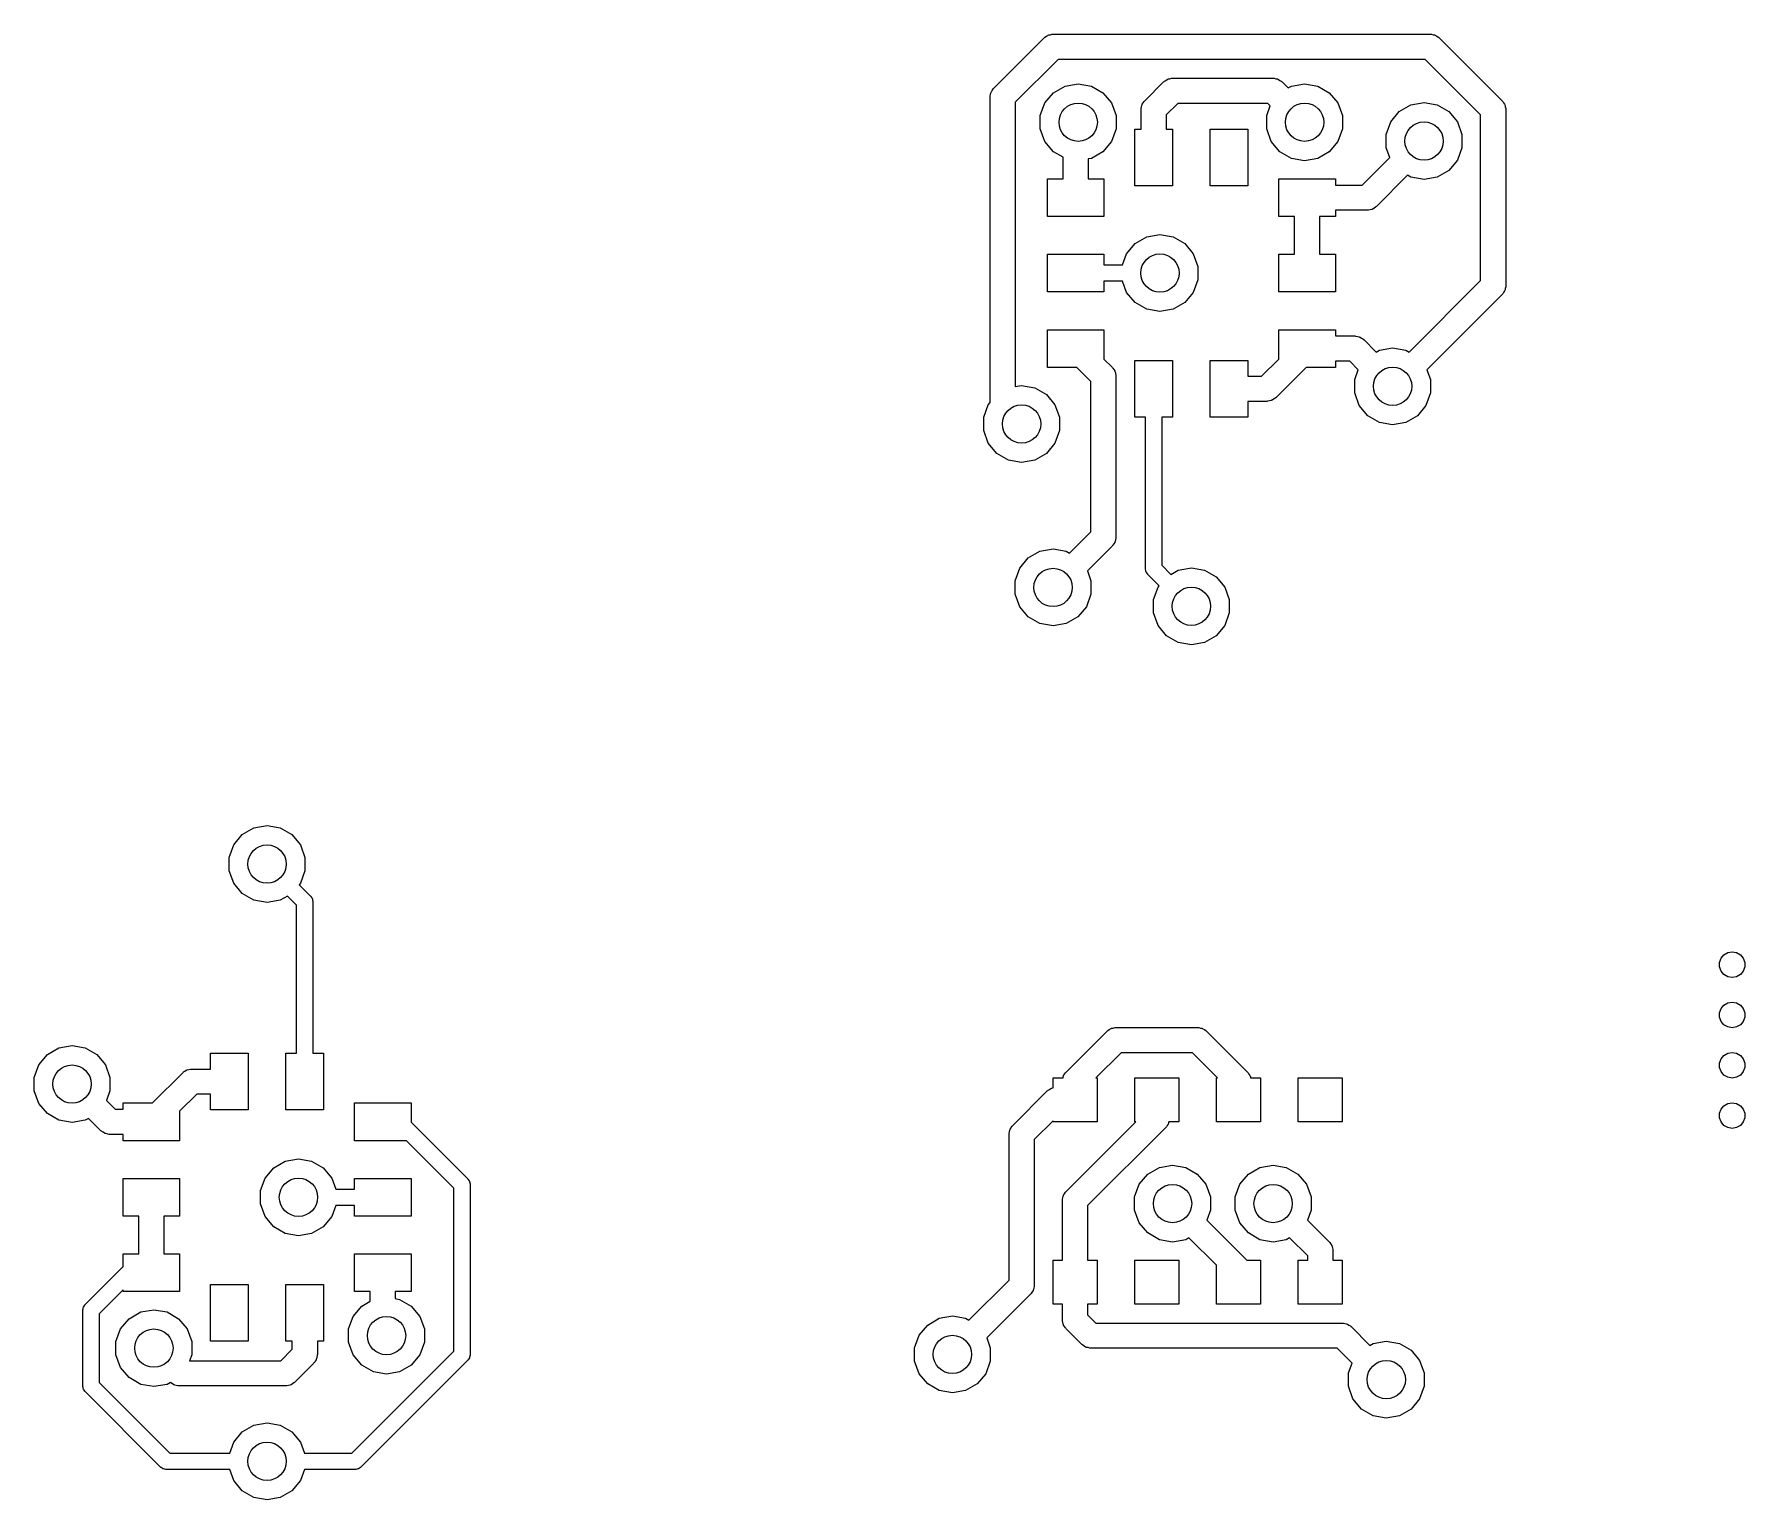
# Model space of a CAD drawing. Extents: x 75.4 to 130.9, y -109.9 to -90.
# Drawn here: x 75.4 to 89, y -102.31 to -90.65 of the extents above; entities that cross this region are included whole.
import ezdxf

# ---------------------------------------------------------------- set-up
doc = ezdxf.new("R2010")
doc.units = 0
doc.header["$MEASUREMENT"] = 0
doc.layers.add('BLACK', color=7, linetype='CONTINUOUS')

msp = doc.modelspace()

# ---------------------------------------------------------------- linework, layer by layer
at = {"layer": 'Black'}
for p, q in [((83.0293, -91.0793), (83.4293, -90.6793)), ((83.4293, -90.6793), (83.4329, -90.6768)), ((83.4329, -90.6768), (83.4357, -90.6734)), ((83.4357, -90.6734), (83.447, -90.6669)), ((83.447, -90.6669), (83.4577, -90.6594)), ((83.4577, -90.6594), (83.462, -90.6582)), ((83.462, -90.6582), (83.4658, -90.656)), ((83.4658, -90.656), (83.4787, -90.6538)), ((83.4787, -90.6538), (83.4913, -90.6504)), ((83.4913, -90.6504), (83.4957, -90.6508)), ((83.4957, -90.6508), (83.5, -90.65)), ((83.5, -90.65), (86.5, -90.65)), ((86.5, -90.65), (86.5043, -90.6508)), ((86.5043, -90.6508), (86.5087, -90.6504)), ((86.5087, -90.6504), (86.5213, -90.6538)), ((86.5213, -90.6538), (86.5342, -90.656)), ((86.5342, -90.656), (86.538, -90.6582)), ((86.538, -90.6582), (86.5423, -90.6594)), ((86.5423, -90.6594), (86.553, -90.6669)), ((86.553, -90.6669), (86.5643, -90.6734)), ((86.5643, -90.6734), (86.5671, -90.6768)), ((86.5671, -90.6768), (86.5707, -90.6793)), ((86.5707, -90.6793), (87.0707, -91.1793)), ((83.5414, -90.85), (83.2, -91.1914)), ((86.4586, -90.85), (83.5414, -90.85)), ((86.9, -91.2914), (86.4586, -90.85)), ((83.0004, -91.1413), (83.0038, -91.1287)), ((83.0038, -91.1287), (83.006, -91.1158)), ((83.006, -91.1158), (83.0082, -91.112)), ((83.0082, -91.112), (83.0094, -91.1077)), ((83.0094, -91.1077), (83.0169, -91.097)), ((83.0169, -91.097), (83.0234, -91.0857)), ((83.0234, -91.0857), (83.0268, -91.0829)), ((83.0268, -91.0829), (83.0293, -91.0793)), ((83.435, -91.197), (83.5033, -91.1156)), ((83.5033, -91.1156), (83.5954, -91.0625)), ((83.5954, -91.0625), (83.7, -91.044)), ((83.7, -91.044), (83.8046, -91.0625)), ((83.8046, -91.0625), (83.8967, -91.1156)), ((83.8967, -91.1156), (83.965, -91.197)), ((84.2293, -91.1793), (84.3793, -91.0293)), ((84.3793, -91.0293), (84.3829, -91.0268)), ((84.3829, -91.0268), (84.3857, -91.0234)), ((84.3857, -91.0234), (84.397, -91.0169)), ((84.397, -91.0169), (84.4077, -91.0094)), ((84.4077, -91.0094), (84.412, -91.0082)), ((84.412, -91.0082), (84.4158, -91.006)), ((84.4158, -91.006), (84.4287, -91.0038)), ((84.4287, -91.0038), (84.4413, -91.0004)), ((84.4413, -91.0004), (84.4457, -91.0008)), ((84.4457, -91.0008), (84.45, -91)), ((84.45, -91), (85.25, -91)), ((85.25, -91), (85.2543, -91.0008)), ((85.2543, -91.0008), (85.2587, -91.0004)), ((85.2587, -91.0004), (85.2713, -91.0038)), ((85.2713, -91.0038), (85.2842, -91.006)), ((85.2842, -91.006), (85.288, -91.0082)), ((85.288, -91.0082), (85.2923, -91.0094)), ((85.2923, -91.0094), (85.303, -91.0169)), ((85.303, -91.0169), (85.3143, -91.0234)), ((85.3143, -91.0234), (85.3171, -91.0268)), ((85.3171, -91.0268), (85.3207, -91.0293)), ((85.3207, -91.0293), (85.3691, -91.0777)), ((85.3691, -91.0777), (85.3954, -91.0625)), ((85.3954, -91.0625), (85.5, -91.044)), ((85.5, -91.044), (85.6046, -91.0625)), ((85.6046, -91.0625), (85.6967, -91.1156)), ((85.6967, -91.1156), (85.765, -91.197)), ((83, -91.15), (83.0008, -91.1457)), ((83, -93.5792), (83, -91.15)), ((83.0008, -91.1457), (83.0004, -91.1413)), ((83.2, -91.1914), (83.2, -93.4529)), ((83.3987, -91.2969), (83.435, -91.197)), ((83.965, -91.197), (84.0013, -91.2969)), ((84.2, -91.25), (84.2008, -91.2457)), ((84.2, -91.405), (84.2, -91.25)), ((84.2004, -91.2413), (84.2038, -91.2287)), ((84.2008, -91.2457), (84.2004, -91.2413)), ((84.2038, -91.2287), (84.206, -91.2158)), ((84.206, -91.2158), (84.2082, -91.212)), ((84.2082, -91.212), (84.2094, -91.2077)), ((84.2094, -91.2077), (84.2169, -91.197)), ((84.2169, -91.197), (84.2234, -91.1857)), ((84.2234, -91.1857), (84.2268, -91.1829)), ((84.2268, -91.1829), (84.2293, -91.1793)), ((84.4914, -91.2), (84.4, -91.2914)), ((85.2086, -91.2), (84.4914, -91.2)), ((85.1987, -91.2969), (85.2272, -91.2186)), ((85.2272, -91.2186), (85.2086, -91.2)), ((85.765, -91.197), (85.8013, -91.2969)), ((86.185, -91.347), (86.2533, -91.2656)), ((86.2533, -91.2656), (86.3454, -91.2125)), ((86.3454, -91.2125), (86.45, -91.194)), ((86.45, -91.194), (86.5546, -91.2125)), ((86.5546, -91.2125), (86.6467, -91.2656)), ((86.6467, -91.2656), (86.715, -91.347)), ((87.0707, -91.1793), (87.0732, -91.1829)), ((87.0732, -91.1829), (87.0766, -91.1857)), ((87.0766, -91.1857), (87.0831, -91.197)), ((87.0831, -91.197), (87.0906, -91.2077)), ((87.0906, -91.2077), (87.0918, -91.212)), ((87.0918, -91.212), (87.094, -91.2158)), ((87.094, -91.2158), (87.0962, -91.2287)), ((87.0962, -91.2287), (87.0996, -91.2413)), ((87.0996, -91.2413), (87.0992, -91.2457)), ((87.0992, -91.2457), (87.1, -91.25)), ((87.1, -91.25), (87.1, -92.65)), ((83.3987, -91.4031), (83.3987, -91.2969)), ((83.435, -91.503), (83.3987, -91.4031)), ((84.0013, -91.4031), (83.965, -91.503)), ((84.0013, -91.2969), (84.0013, -91.4031)), ((84.4, -91.2914), (84.4, -91.405)), ((85.1987, -91.4031), (85.1987, -91.2969)), ((85.235, -91.503), (85.1987, -91.4031)), ((85.8013, -91.4031), (85.765, -91.503)), ((85.8013, -91.2969), (85.8013, -91.4031)), ((86.1487, -91.4469), (86.185, -91.347)), ((86.715, -91.347), (86.7513, -91.4469)), ((86.9, -92.6086), (86.9, -91.2914)), ((83.5033, -91.5844), (83.435, -91.503)), ((83.965, -91.503), (83.8967, -91.5844)), ((84.15, -91.855), (84.15, -91.405)), ((84.15, -91.405), (84.2, -91.405)), ((84.4, -91.405), (84.45, -91.405)), ((84.45, -91.405), (84.45, -91.855)), ((84.75, -91.855), (84.75, -91.405)), ((84.75, -91.405), (85.05, -91.405)), ((85.05, -91.405), (85.05, -91.855)), ((85.3033, -91.5844), (85.235, -91.503)), ((85.765, -91.503), (85.6967, -91.5844)), ((86.1487, -91.5531), (86.1487, -91.4469)), ((86.7513, -91.4469), (86.7513, -91.5531)), ((83.58, -91.6286), (83.5033, -91.5844)), ((83.58, -91.8), (83.58, -91.6286)), ((83.8046, -91.6375), (83.78, -91.6419)), ((83.78, -91.6419), (83.78, -91.8)), ((83.8967, -91.5844), (83.8046, -91.6375)), ((85.3954, -91.6375), (85.3033, -91.5844)), ((85.5, -91.656), (85.3954, -91.6375)), ((85.6046, -91.6375), (85.5, -91.656)), ((85.6967, -91.5844), (85.6046, -91.6375)), ((85.9586, -91.85), (86.1772, -91.6314)), ((86.1772, -91.6314), (86.1487, -91.5531)), ((86.715, -91.653), (86.6467, -91.7344)), ((86.7513, -91.5531), (86.715, -91.653)), ((83.455, -92.1), (83.455, -91.8)), ((83.455, -91.8), (83.58, -91.8)), ((83.78, -91.8), (83.905, -91.8)), ((83.905, -91.8), (83.905, -92.1)), ((85.295, -92.1), (85.295, -91.8)), ((85.295, -91.8), (85.745, -91.8)), ((85.745, -91.8), (85.745, -91.85)), ((86.3191, -91.7723), (86.0707, -92.0207)), ((86.3454, -91.7875), (86.3191, -91.7723)), ((86.45, -91.806), (86.3454, -91.7875)), ((86.5546, -91.7875), (86.45, -91.806)), ((86.6467, -91.7344), (86.5546, -91.7875)), ((84.45, -91.855), (84.15, -91.855)), ((85.05, -91.855), (84.75, -91.855)), ((85.745, -91.85), (85.9586, -91.85)), ((86, -92.05), (85.745, -92.05)), ((85.745, -92.05), (85.745, -92.1)), ((86.0043, -92.0492), (86, -92.05)), ((86.0087, -92.0496), (86.0043, -92.0492)), ((86.0213, -92.0462), (86.0087, -92.0496)), ((86.0342, -92.044), (86.0213, -92.0462)), ((86.038, -92.0418), (86.0342, -92.044)), ((86.0423, -92.0406), (86.038, -92.0418)), ((86.053, -92.0331), (86.0423, -92.0406)), ((86.0643, -92.0266), (86.053, -92.0331)), ((86.0671, -92.0232), (86.0643, -92.0266)), ((86.0707, -92.0207), (86.0671, -92.0232)), ((83.905, -92.1), (83.455, -92.1)), ((85.42, -92.1), (85.295, -92.1)), ((85.42, -92.4), (85.42, -92.1)), ((85.745, -92.1), (85.62, -92.1)), ((85.62, -92.1), (85.62, -92.4)), ((84.085, -92.397), (84.1533, -92.3156)), ((84.1533, -92.3156), (84.2454, -92.2625)), ((84.2454, -92.2625), (84.35, -92.244)), ((84.35, -92.244), (84.4546, -92.2625)), ((84.4546, -92.2625), (84.5467, -92.3156)), ((84.5467, -92.3156), (84.615, -92.397)), ((83.455, -92.7), (83.455, -92.4)), ((83.455, -92.4), (83.905, -92.4)), ((83.905, -92.4), (83.905, -92.485)), ((83.905, -92.485), (84.053, -92.485)), ((84.053, -92.485), (84.085, -92.397)), ((84.615, -92.397), (84.6513, -92.4969)), ((85.295, -92.7), (85.295, -92.4)), ((85.295, -92.4), (85.42, -92.4)), ((85.62, -92.4), (85.745, -92.4)), ((85.745, -92.4), (85.745, -92.7)), ((84.053, -92.615), (83.905, -92.615)), ((83.905, -92.615), (83.905, -92.7)), ((84.085, -92.703), (84.053, -92.615)), ((84.6513, -92.6031), (84.615, -92.703)), ((84.6513, -92.4969), (84.6513, -92.6031)), ((86.3309, -93.1777), (86.9, -92.6086)), ((83.905, -92.7), (83.455, -92.7)), ((84.1533, -92.7844), (84.085, -92.703)), ((84.615, -92.703), (84.5467, -92.7844)), ((85.745, -92.7), (85.295, -92.7)), ((87.0707, -92.7207), (86.4728, -93.3186)), ((87.0732, -92.7171), (87.0707, -92.7207)), ((87.0766, -92.7143), (87.0732, -92.7171)), ((87.0831, -92.703), (87.0766, -92.7143)), ((87.0906, -92.6923), (87.0831, -92.703)), ((87.0918, -92.688), (87.0906, -92.6923)), ((87.094, -92.6842), (87.0918, -92.688)), ((87.0962, -92.6713), (87.094, -92.6842)), ((87.0996, -92.6587), (87.0962, -92.6713)), ((87.1, -92.65), (87.0992, -92.6543)), ((87.0992, -92.6543), (87.0996, -92.6587)), ((84.2454, -92.8375), (84.1533, -92.7844)), ((84.35, -92.856), (84.2454, -92.8375)), ((84.4546, -92.8375), (84.35, -92.856)), ((84.5467, -92.7844), (84.4546, -92.8375)), ((83.455, -93.3), (83.455, -93)), ((83.455, -93), (83.905, -93)), ((83.905, -93), (83.905, -93.2336)), ((85.295, -93.2336), (85.295, -93)), ((85.295, -93), (85.745, -93)), ((85.745, -93), (85.745, -93.05)), ((85.745, -93.05), (85.9, -93.05)), ((85.9, -93.05), (85.9043, -93.0508)), ((85.9043, -93.0508), (85.9087, -93.0504)), ((85.9087, -93.0504), (85.9213, -93.0538)), ((85.9213, -93.0538), (85.9342, -93.056)), ((85.9342, -93.056), (85.938, -93.0582)), ((85.938, -93.0582), (85.9423, -93.0594)), ((85.9423, -93.0594), (85.953, -93.0669)), ((85.953, -93.0669), (85.9643, -93.0734)), ((85.9643, -93.0734), (85.9671, -93.0768)), ((85.9671, -93.0768), (85.9707, -93.0793)), ((85.9707, -93.0793), (86.0691, -93.1777)), ((86.0691, -93.1777), (86.0954, -93.1625)), ((86.0954, -93.1625), (86.2, -93.144)), ((86.2, -93.144), (86.3046, -93.1625)), ((86.3046, -93.1625), (86.3309, -93.1777)), ((83.6886, -93.3), (83.455, -93.3)), ((83.8, -93.4114), (83.6886, -93.3)), ((83.905, -93.2336), (83.9707, -93.2993)), ((83.9707, -93.2993), (83.9732, -93.3029)), ((83.9732, -93.3029), (83.9766, -93.3057)), ((83.9766, -93.3057), (83.9831, -93.317)), ((84.15, -93.695), (84.15, -93.245)), ((84.15, -93.245), (84.45, -93.245)), ((84.45, -93.245), (84.45, -93.695)), ((84.75, -93.695), (84.75, -93.245)), ((84.75, -93.245), (85.05, -93.245)), ((85.05, -93.245), (85.05, -93.37)), ((85.1586, -93.37), (85.295, -93.2336)), ((85.5114, -93.3), (85.2707, -93.5407)), ((85.745, -93.3), (85.5114, -93.3)), ((85.8586, -93.25), (85.745, -93.25)), ((85.745, -93.25), (85.745, -93.3)), ((85.9272, -93.3186), (85.8586, -93.25)), ((83.8, -94.6086), (83.8, -93.4114)), ((83.9831, -93.317), (83.9906, -93.3277)), ((83.9906, -93.3277), (83.9918, -93.332)), ((83.9918, -93.332), (83.994, -93.3358)), ((83.994, -93.3358), (83.9962, -93.3487)), ((83.9962, -93.3487), (83.9996, -93.3613)), ((83.9996, -93.3613), (83.9992, -93.3657)), ((83.9992, -93.3657), (84, -93.37)), ((84, -93.37), (84, -94.65)), ((85.05, -93.37), (85.1586, -93.37)), ((85.8987, -93.3969), (85.9272, -93.3186)), ((85.8987, -93.5031), (85.8987, -93.3969)), ((86.4728, -93.3186), (86.5013, -93.3969)), ((86.5013, -93.3969), (86.5013, -93.5031)), ((82.985, -93.597), (83, -93.5792)), ((83.2, -93.4529), (83.25, -93.444)), ((83.25, -93.444), (83.3546, -93.4625)), ((83.3546, -93.4625), (83.4467, -93.5156)), ((83.4467, -93.5156), (83.515, -93.597)), ((85.2, -93.57), (85.05, -93.57)), ((85.05, -93.57), (85.05, -93.695)), ((85.2043, -93.5692), (85.2, -93.57)), ((85.2087, -93.5696), (85.2043, -93.5692)), ((85.2213, -93.5662), (85.2087, -93.5696)), ((85.2342, -93.564), (85.2213, -93.5662)), ((85.238, -93.5618), (85.2342, -93.564)), ((85.2423, -93.5606), (85.238, -93.5618)), ((85.253, -93.5531), (85.2423, -93.5606)), ((85.2643, -93.5466), (85.253, -93.5531)), ((85.2671, -93.5432), (85.2643, -93.5466)), ((85.2707, -93.5407), (85.2671, -93.5432)), ((85.935, -93.603), (85.8987, -93.5031)), ((86.5013, -93.5031), (86.465, -93.603)), ((82.9487, -93.6969), (82.985, -93.597)), ((82.9487, -93.8031), (82.9487, -93.6969)), ((83.515, -93.597), (83.5513, -93.6969)), ((83.5513, -93.6969), (83.5513, -93.8031)), ((84.235, -93.695), (84.15, -93.695)), ((84.235, -94.9), (84.235, -93.695)), ((84.45, -93.695), (84.365, -93.695)), ((84.365, -93.695), (84.365, -94.8731)), ((85.05, -93.695), (84.75, -93.695)), ((86.0033, -93.6844), (85.935, -93.603)), ((86.0954, -93.7375), (86.0033, -93.6844)), ((86.3967, -93.6844), (86.3046, -93.7375)), ((86.465, -93.603), (86.3967, -93.6844)), ((82.985, -93.903), (82.9487, -93.8031)), ((83.5513, -93.8031), (83.515, -93.903)), ((86.2, -93.756), (86.0954, -93.7375)), ((86.3046, -93.7375), (86.2, -93.756)), ((83.0533, -93.9844), (82.985, -93.903)), ((83.1454, -94.0375), (83.0533, -93.9844)), ((83.4467, -93.9844), (83.3546, -94.0375)), ((83.515, -93.903), (83.4467, -93.9844)), ((83.25, -94.056), (83.1454, -94.0375)), ((83.3546, -94.0375), (83.25, -94.056)), ((83.6309, -94.7777), (83.8, -94.6086)), ((83.9996, -94.6587), (83.9962, -94.6713)), ((84, -94.65), (83.9992, -94.6543)), ((83.9992, -94.6543), (83.9996, -94.6587)), ((83.3033, -94.8156), (83.3954, -94.7625)), ((83.3954, -94.7625), (83.5, -94.744)), ((83.5, -94.744), (83.6046, -94.7625)), ((83.6046, -94.7625), (83.6309, -94.7777)), ((83.9707, -94.7207), (83.7728, -94.9186)), ((83.9732, -94.7171), (83.9707, -94.7207)), ((83.9766, -94.7143), (83.9732, -94.7171)), ((83.9831, -94.703), (83.9766, -94.7143)), ((83.9906, -94.6923), (83.9831, -94.703)), ((83.9918, -94.688), (83.9906, -94.6923)), ((83.994, -94.6842), (83.9918, -94.688)), ((83.9962, -94.6713), (83.994, -94.6842)), ((83.1987, -94.9969), (83.235, -94.897)), ((83.235, -94.897), (83.3033, -94.8156)), ((83.7728, -94.9186), (83.8013, -94.9969)), ((84.2355, -94.9028), (84.235, -94.9)), ((84.2352, -94.9057), (84.2355, -94.9028)), ((84.2374, -94.9139), (84.2352, -94.9057)), ((84.2389, -94.9222), (84.2374, -94.9139)), ((84.2403, -94.9247), (84.2389, -94.9222)), ((84.2411, -94.9275), (84.2403, -94.9247)), ((84.246, -94.9344), (84.2411, -94.9275)), ((84.2502, -94.9418), (84.246, -94.9344)), ((84.365, -94.8731), (84.4377, -94.9458)), ((84.4377, -94.9458), (84.4954, -94.9125)), ((84.4954, -94.9125), (84.6, -94.894)), ((84.6, -94.894), (84.7046, -94.9125)), ((84.7046, -94.9125), (84.7967, -94.9656)), ((83.1987, -95.1031), (83.1987, -94.9969)), ((83.8013, -94.9969), (83.8013, -95.1031)), ((84.2524, -94.9436), (84.2502, -94.9418)), ((84.254, -94.946), (84.2524, -94.9436)), ((84.3442, -95.0361), (84.254, -94.946)), ((84.2987, -95.1469), (84.335, -95.047)), ((84.335, -95.047), (84.3442, -95.0361)), ((84.7967, -94.9656), (84.865, -95.047)), ((84.865, -95.047), (84.9013, -95.1469)), ((83.235, -95.203), (83.1987, -95.1031)), ((83.3033, -95.2844), (83.235, -95.203)), ((83.765, -95.203), (83.6967, -95.2844)), ((83.8013, -95.1031), (83.765, -95.203)), ((84.2987, -95.2531), (84.2987, -95.1469)), ((84.9013, -95.1469), (84.9013, -95.2531)), ((83.3954, -95.3375), (83.3033, -95.2844)), ((83.5, -95.356), (83.3954, -95.3375)), ((83.6046, -95.3375), (83.5, -95.356)), ((83.6967, -95.2844), (83.6046, -95.3375)), ((84.335, -95.353), (84.2987, -95.2531)), ((84.9013, -95.2531), (84.865, -95.353)), ((84.4033, -95.4344), (84.335, -95.353)), ((84.4954, -95.4875), (84.4033, -95.4344)), ((84.7967, -95.4344), (84.7046, -95.4875)), ((84.865, -95.353), (84.7967, -95.4344)), ((84.6, -95.506), (84.4954, -95.4875)), ((84.7046, -95.4875), (84.6, -95.506)), ((77.0533, -97.0156), (77.1454, -96.9625)), ((77.1454, -96.9625), (77.25, -96.944)), ((77.25, -96.944), (77.3546, -96.9625)), ((77.3546, -96.9625), (77.4467, -97.0156)), ((76.9487, -97.1969), (76.985, -97.097)), ((76.985, -97.097), (77.0533, -97.0156)), ((77.4467, -97.0156), (77.515, -97.097)), ((77.515, -97.097), (77.5513, -97.1969)), ((76.9487, -97.3031), (76.9487, -97.1969)), ((77.5513, -97.1969), (77.5513, -97.3031)), ((76.985, -97.403), (76.9487, -97.3031)), ((77.5513, -97.3031), (77.515, -97.403)), ((77.0533, -97.4844), (76.985, -97.403)), ((77.1454, -97.5375), (77.0533, -97.4844)), ((77.4123, -97.5042), (77.3546, -97.5375)), ((77.485, -97.5769), (77.4123, -97.5042)), ((77.515, -97.403), (77.5058, -97.4139)), ((77.5058, -97.4139), (77.596, -97.504)), ((77.596, -97.504), (77.5976, -97.5064)), ((77.5976, -97.5064), (77.5998, -97.5082)), ((77.5998, -97.5082), (77.604, -97.5156)), ((77.604, -97.5156), (77.6089, -97.5225)), ((77.6089, -97.5225), (77.6097, -97.5253)), ((77.25, -97.556), (77.1454, -97.5375)), ((77.3546, -97.5375), (77.25, -97.556)), ((77.485, -98.755), (77.485, -97.5769)), ((77.6097, -97.5253), (77.6111, -97.5278)), ((77.6111, -97.5278), (77.6126, -97.5361)), ((77.6126, -97.5361), (77.6148, -97.5443)), ((77.6148, -97.5443), (77.6145, -97.5472)), ((77.6145, -97.5472), (77.615, -97.55)), ((77.615, -97.55), (77.615, -98.755)), ((88.7996, -98.0323), (88.8117, -97.999)), ((88.7996, -98.0677), (88.7996, -98.0323)), ((88.8117, -98.101), (88.7996, -98.0677)), ((88.8117, -97.999), (88.8344, -97.9719)), ((88.8344, -97.9719), (88.8651, -97.9542)), ((88.8651, -97.9542), (88.9, -97.948)), ((88.9, -97.948), (88.9349, -97.9542)), ((88.9349, -97.9542), (88.9656, -97.9719)), ((88.9656, -97.9719), (88.9883, -97.999)), ((88.9883, -97.999), (89.0004, -98.0323)), ((89.0004, -98.0677), (88.9883, -98.101)), ((89.0004, -98.0323), (89.0004, -98.0677)), ((88.8344, -98.1281), (88.8117, -98.101)), ((88.8651, -98.1458), (88.8344, -98.1281)), ((88.9, -98.152), (88.8651, -98.1458)), ((88.9349, -98.1458), (88.9, -98.152)), ((88.9656, -98.1281), (88.9349, -98.1458)), ((88.9883, -98.101), (88.9656, -98.1281)), ((88.7996, -98.4323), (88.8117, -98.399)), ((88.7996, -98.4677), (88.7996, -98.4323)), ((88.8117, -98.501), (88.7996, -98.4677)), ((88.8117, -98.399), (88.8344, -98.3719)), ((88.8344, -98.3719), (88.8651, -98.3542)), ((88.8651, -98.3542), (88.9, -98.348)), ((88.9, -98.348), (88.9349, -98.3542)), ((88.9349, -98.3542), (88.9656, -98.3719)), ((88.9656, -98.3719), (88.9883, -98.399)), ((88.9883, -98.399), (89.0004, -98.4323)), ((89.0004, -98.4677), (88.9883, -98.501)), ((89.0004, -98.4323), (89.0004, -98.4677)), ((83.6043, -98.9043), (83.9293, -98.5793)), ((83.9293, -98.5793), (83.9329, -98.5768)), ((83.9329, -98.5768), (83.9357, -98.5734)), ((83.9357, -98.5734), (83.947, -98.5669)), ((83.947, -98.5669), (83.9577, -98.5594)), ((83.9577, -98.5594), (83.962, -98.5582)), ((83.962, -98.5582), (83.9658, -98.556)), ((83.9658, -98.556), (83.9787, -98.5538)), ((83.9787, -98.5538), (83.9913, -98.5504)), ((83.9913, -98.5504), (83.9957, -98.5508)), ((83.9957, -98.5508), (84, -98.55)), ((84, -98.55), (84.65, -98.55)), ((84.65, -98.55), (84.6543, -98.5508)), ((84.6543, -98.5508), (84.6587, -98.5504)), ((84.6587, -98.5504), (84.6713, -98.5538)), ((84.6713, -98.5538), (84.6842, -98.556)), ((84.6842, -98.556), (84.688, -98.5582)), ((84.688, -98.5582), (84.6923, -98.5594)), ((84.6923, -98.5594), (84.703, -98.5669)), ((84.703, -98.5669), (84.7143, -98.5734)), ((84.7143, -98.5734), (84.7171, -98.5768)), ((84.7171, -98.5768), (84.7207, -98.5793)), ((84.7207, -98.5793), (85.0457, -98.9043)), ((88.8344, -98.5281), (88.8117, -98.501)), ((88.8651, -98.5458), (88.8344, -98.5281)), ((88.9, -98.552), (88.8651, -98.5458)), ((88.9349, -98.5458), (88.9, -98.552)), ((88.9656, -98.5281), (88.9349, -98.5458)), ((88.9883, -98.501), (88.9656, -98.5281)), ((75.5033, -98.7656), (75.5954, -98.7125)), ((75.5954, -98.7125), (75.7, -98.694)), ((75.7, -98.694), (75.8046, -98.7125)), ((75.8046, -98.7125), (75.8967, -98.7656)), ((88.8651, -98.7542), (88.9, -98.748)), ((88.9, -98.748), (88.9349, -98.7542)), ((75.3987, -98.9469), (75.435, -98.847)), ((75.435, -98.847), (75.5033, -98.7656)), ((75.8967, -98.7656), (75.965, -98.847)), ((75.965, -98.847), (76.0013, -98.9469)), ((76.6158, -98.886), (76.6287, -98.8838)), ((76.6287, -98.8838), (76.6413, -98.8804)), ((76.6413, -98.8804), (76.6457, -98.8808)), ((76.6457, -98.8808), (76.65, -98.88)), ((76.65, -98.88), (76.8, -98.88)), ((76.8, -98.88), (76.8, -98.755)), ((76.8, -98.755), (77.1, -98.755)), ((77.1, -98.755), (77.1, -99.205)), ((77.4, -99.205), (77.4, -98.755)), ((77.4, -98.755), (77.485, -98.755)), ((77.615, -98.755), (77.7, -98.755)), ((77.7, -98.755), (77.7, -99.205)), ((84.0414, -98.75), (83.8414, -98.95)), ((84.6086, -98.75), (84.0414, -98.75)), ((84.8086, -98.95), (84.6086, -98.75)), ((88.7996, -98.8323), (88.8117, -98.799)), ((88.7996, -98.8677), (88.7996, -98.8323)), ((88.8117, -98.901), (88.7996, -98.8677)), ((88.8117, -98.799), (88.8344, -98.7719)), ((88.8344, -98.7719), (88.8651, -98.7542)), ((88.9349, -98.7542), (88.9656, -98.7719)), ((88.9656, -98.7719), (88.9883, -98.799)), ((88.9883, -98.799), (89.0004, -98.8323)), ((89.0004, -98.8677), (88.9883, -98.901)), ((89.0004, -98.8323), (89.0004, -98.8677)), ((75.3987, -99.0531), (75.3987, -98.9469)), ((76.0013, -98.9469), (76.0013, -99.0531)), ((76.3386, -99.15), (76.5793, -98.9093)), ((76.5793, -98.9093), (76.5829, -98.9068)), ((76.5829, -98.9068), (76.5857, -98.9034)), ((76.5857, -98.9034), (76.597, -98.8969)), ((76.597, -98.8969), (76.6077, -98.8894)), ((76.6077, -98.8894), (76.612, -98.8882)), ((76.612, -98.8882), (76.6158, -98.886)), ((83.5, -99.0294), (83.5, -98.95)), ((83.5, -98.95), (83.5794, -98.95)), ((83.5794, -98.95), (83.581, -98.9408)), ((83.581, -98.9408), (83.5832, -98.937)), ((83.5832, -98.937), (83.5844, -98.9327)), ((83.5844, -98.9327), (83.5919, -98.922)), ((83.5919, -98.922), (83.5984, -98.9107)), ((83.5984, -98.9107), (83.6018, -98.9079)), ((83.6018, -98.9079), (83.6043, -98.9043)), ((83.8414, -98.95), (83.85, -98.95)), ((83.85, -98.95), (83.85, -99.3)), ((84.15, -99.3), (84.15, -98.95)), ((84.15, -98.95), (84.5, -98.95)), ((84.5, -98.95), (84.5, -99.3)), ((84.8, -99.3), (84.8, -98.95)), ((84.8, -98.95), (84.8086, -98.95)), ((85.0457, -98.9043), (85.0482, -98.9079)), ((85.0482, -98.9079), (85.0516, -98.9107)), ((85.0516, -98.9107), (85.0581, -98.922)), ((85.0581, -98.922), (85.0656, -98.9327)), ((85.0656, -98.9327), (85.0668, -98.937)), ((85.0668, -98.937), (85.069, -98.9408)), ((85.069, -98.9408), (85.0706, -98.95)), ((85.0706, -98.95), (85.15, -98.95)), ((85.15, -98.95), (85.15, -99.3)), ((85.45, -99.3), (85.45, -98.95)), ((85.45, -98.95), (85.8, -98.95)), ((85.8, -98.95), (85.8, -99.3)), ((88.8344, -98.9281), (88.8117, -98.901)), ((88.8651, -98.9458), (88.8344, -98.9281)), ((88.9, -98.952), (88.8651, -98.9458)), ((88.9349, -98.9458), (88.9, -98.952)), ((88.9656, -98.9281), (88.9349, -98.9458)), ((88.9883, -98.901), (88.9656, -98.9281)), ((75.435, -99.153), (75.3987, -99.0531)), ((75.5033, -99.2344), (75.435, -99.153)), ((76.0013, -99.0531), (75.9728, -99.1314)), ((75.9728, -99.1314), (76.0414, -99.2)), ((76.105, -99.2), (76.105, -99.15)), ((76.105, -99.15), (76.3386, -99.15)), ((76.6914, -99.08), (76.555, -99.2164)), ((76.8, -99.08), (76.6914, -99.08)), ((76.8, -99.205), (76.8, -99.08)), ((77.945, -99.45), (77.945, -99.15)), ((77.945, -99.15), (78.395, -99.15)), ((78.395, -99.15), (78.395, -99.3031)), ((83.1793, -99.3293), (83.4543, -99.0543)), ((83.4543, -99.0543), (83.4579, -99.0518)), ((83.4579, -99.0518), (83.4607, -99.0484)), ((83.4607, -99.0484), (83.472, -99.0419)), ((83.472, -99.0419), (83.4827, -99.0344)), ((83.4827, -99.0344), (83.487, -99.0332)), ((83.487, -99.0332), (83.4908, -99.031)), ((83.4908, -99.031), (83.5, -99.0294)), ((88.8344, -99.1719), (88.8651, -99.1542)), ((88.8651, -99.1542), (88.9, -99.148)), ((88.9, -99.148), (88.9349, -99.1542)), ((88.9349, -99.1542), (88.9656, -99.1719)), ((75.5954, -99.2875), (75.5033, -99.2344)), ((75.7, -99.306), (75.5954, -99.2875)), ((75.8046, -99.2875), (75.7, -99.306)), ((75.8309, -99.2723), (75.8046, -99.2875)), ((75.9293, -99.3707), (75.8309, -99.2723)), ((76.0414, -99.2), (76.105, -99.2)), ((76.555, -99.2164), (76.555, -99.45)), ((77.1, -99.205), (76.8, -99.205)), ((77.7, -99.205), (77.4, -99.205)), ((83.5, -99.2914), (83.35, -99.4414)), ((83.5, -99.3), (83.5, -99.2914)), ((88.7996, -99.2323), (88.8117, -99.199)), ((88.7996, -99.2677), (88.7996, -99.2323)), ((88.8117, -99.301), (88.7996, -99.2677)), ((88.8117, -99.199), (88.8344, -99.1719)), ((88.9656, -99.1719), (88.9883, -99.199)), ((88.9883, -99.199), (89.0004, -99.2323)), ((89.0004, -99.2677), (88.9883, -99.301)), ((89.0004, -99.2323), (89.0004, -99.2677)), ((75.9329, -99.3732), (75.9293, -99.3707)), ((75.9357, -99.3766), (75.9329, -99.3732)), ((75.947, -99.3831), (75.9357, -99.3766)), ((75.9577, -99.3906), (75.947, -99.3831)), ((75.962, -99.3918), (75.9577, -99.3906)), ((75.9658, -99.394), (75.962, -99.3918)), ((75.9787, -99.3962), (75.9658, -99.394)), ((75.9913, -99.3996), (75.9787, -99.3962)), ((75.9957, -99.3992), (75.9913, -99.3996)), ((76, -99.4), (75.9957, -99.3992)), ((76.105, -99.4), (76, -99.4)), ((76.105, -99.45), (76.105, -99.4)), ((78.395, -99.3031), (78.846, -99.754)), ((83.15, -99.4), (83.1508, -99.3957)), ((83.15, -100.559), (83.15, -99.4)), ((83.1504, -99.3913), (83.1538, -99.3787)), ((83.1508, -99.3957), (83.1504, -99.3913)), ((83.1538, -99.3787), (83.156, -99.3658)), ((83.156, -99.3658), (83.1582, -99.362)), ((83.1582, -99.362), (83.1594, -99.3577)), ((83.1594, -99.3577), (83.1669, -99.347)), ((83.1669, -99.347), (83.1734, -99.3357)), ((83.1734, -99.3357), (83.1768, -99.3329)), ((83.1768, -99.3329), (83.1793, -99.3293)), ((83.85, -99.3), (83.5, -99.3)), ((83.6043, -99.8543), (84.1586, -99.3)), ((84.3957, -99.3457), (83.775, -99.9664)), ((84.1586, -99.3), (84.15, -99.3)), ((84.3982, -99.3421), (84.3957, -99.3457)), ((84.4016, -99.3393), (84.3982, -99.3421)), ((84.4081, -99.328), (84.4016, -99.3393)), ((84.4156, -99.3173), (84.4081, -99.328)), ((84.4168, -99.313), (84.4156, -99.3173)), ((84.419, -99.3092), (84.4168, -99.313)), ((84.4206, -99.3), (84.419, -99.3092)), ((84.5, -99.3), (84.4206, -99.3)), ((85.15, -99.3), (84.8, -99.3)), ((85.8, -99.3), (85.45, -99.3)), ((88.8344, -99.3281), (88.8117, -99.301)), ((88.8651, -99.3458), (88.8344, -99.3281)), ((88.9, -99.352), (88.8651, -99.3458)), ((88.9349, -99.3458), (88.9, -99.352)), ((88.9656, -99.3281), (88.9349, -99.3458)), ((88.9883, -99.301), (88.9656, -99.3281)), ((76.555, -99.45), (76.105, -99.45)), ((78.3581, -99.45), (77.945, -99.45)), ((78.735, -99.8269), (78.3581, -99.45)), ((83.35, -99.4414), (83.35, -100.6)), ((77.235, -99.747), (77.3033, -99.6656)), ((77.3033, -99.6656), (77.3954, -99.6125)), ((77.3954, -99.6125), (77.5, -99.594)), ((77.5, -99.594), (77.6046, -99.6125)), ((77.6046, -99.6125), (77.6967, -99.6656)), ((77.6967, -99.6656), (77.765, -99.747)), ((84.2533, -99.7156), (84.3454, -99.6625)), ((84.3454, -99.6625), (84.45, -99.644)), ((84.45, -99.644), (84.5546, -99.6625)), ((84.5546, -99.6625), (84.6467, -99.7156)), ((85.0533, -99.7156), (85.1454, -99.6625)), ((85.1454, -99.6625), (85.25, -99.644)), ((85.25, -99.644), (85.3546, -99.6625)), ((85.3546, -99.6625), (85.4467, -99.7156)), ((76.105, -100.05), (76.105, -99.75)), ((76.105, -99.75), (76.555, -99.75)), ((76.555, -99.75), (76.555, -100.05)), ((77.1987, -99.8469), (77.235, -99.747)), ((77.765, -99.747), (77.797, -99.835)), ((77.797, -99.835), (77.945, -99.835)), ((77.945, -99.835), (77.945, -99.75)), ((77.945, -99.75), (78.395, -99.75)), ((78.395, -99.75), (78.395, -100.05)), ((78.735, -101.123), (78.735, -99.8269)), ((78.846, -99.754), (78.8476, -99.7564)), ((78.8476, -99.7564), (78.8498, -99.7582)), ((78.8498, -99.7582), (78.854, -99.7656)), ((78.854, -99.7656), (78.8589, -99.7725)), ((78.8589, -99.7725), (78.8597, -99.7753)), ((78.8597, -99.7753), (78.8611, -99.7778)), ((78.8611, -99.7778), (78.8626, -99.7861)), ((78.8626, -99.7861), (78.8648, -99.7943)), ((78.8648, -99.7943), (78.8645, -99.7972)), ((78.8645, -99.7972), (78.865, -99.8)), ((78.865, -99.8), (78.865, -101.15)), ((84.1487, -99.8969), (84.185, -99.797)), ((84.185, -99.797), (84.2533, -99.7156)), ((84.6467, -99.7156), (84.715, -99.797)), ((84.715, -99.797), (84.7513, -99.8969)), ((84.9487, -99.8969), (84.985, -99.797)), ((84.985, -99.797), (85.0533, -99.7156)), ((85.4467, -99.7156), (85.515, -99.797)), ((85.515, -99.797), (85.5513, -99.8969)), ((77.1987, -99.9531), (77.1987, -99.8469)), ((77.235, -100.053), (77.1987, -99.9531)), ((77.797, -99.965), (77.765, -100.053)), ((77.945, -99.965), (77.797, -99.965)), ((77.945, -100.05), (77.945, -99.965)), ((83.575, -99.925), (83.5758, -99.9207)), ((83.575, -100.4), (83.575, -99.925)), ((83.5754, -99.9163), (83.5788, -99.9037)), ((83.5758, -99.9207), (83.5754, -99.9163)), ((83.5788, -99.9037), (83.581, -99.8908)), ((83.581, -99.8908), (83.5832, -99.887)), ((83.5832, -99.887), (83.5844, -99.8827)), ((83.5844, -99.8827), (83.5919, -99.872)), ((83.5919, -99.872), (83.5984, -99.8607)), ((83.5984, -99.8607), (83.6018, -99.8579)), ((83.6018, -99.8579), (83.6043, -99.8543)), ((83.775, -99.9664), (83.775, -100.4)), ((84.1487, -100.003), (84.1487, -99.8969)), ((84.7513, -99.8969), (84.7513, -100.003)), ((84.9487, -100.003), (84.9487, -99.8969)), ((85.5513, -99.8969), (85.5513, -100.003)), ((76.23, -100.05), (76.105, -100.05)), ((76.23, -100.35), (76.23, -100.05)), ((76.555, -100.05), (76.43, -100.05)), ((76.43, -100.05), (76.43, -100.35)), ((77.3033, -100.134), (77.235, -100.053)), ((77.765, -100.053), (77.6967, -100.134)), ((78.395, -100.05), (77.945, -100.05)), ((84.185, -100.103), (84.1487, -100.003)), ((84.2533, -100.184), (84.185, -100.103)), ((84.7513, -100.003), (84.7228, -100.081)), ((84.7228, -100.081), (85.0414, -100.4)), ((84.985, -100.103), (84.9487, -100.003)), ((85.0533, -100.184), (84.985, -100.103)), ((85.5513, -100.003), (85.5228, -100.081)), ((85.5228, -100.081), (85.6957, -100.254)), ((77.3954, -100.188), (77.3033, -100.134)), ((77.5, -100.206), (77.3954, -100.188)), ((77.6046, -100.188), (77.5, -100.206)), ((77.6967, -100.134), (77.6046, -100.188)), ((84.3454, -100.238), (84.2533, -100.184)), ((84.45, -100.256), (84.3454, -100.238)), ((84.5546, -100.238), (84.45, -100.256)), ((84.5809, -100.222), (84.5546, -100.238)), ((84.8, -100.441), (84.5809, -100.222)), ((85.1454, -100.238), (85.0533, -100.184)), ((85.25, -100.256), (85.1454, -100.238)), ((85.3546, -100.238), (85.25, -100.256)), ((85.3809, -100.222), (85.3546, -100.238)), ((85.525, -100.366), (85.3809, -100.222)), ((76.105, -100.453), (76.105, -100.35)), ((76.105, -100.35), (76.23, -100.35)), ((76.43, -100.35), (76.555, -100.35)), ((76.555, -100.35), (76.555, -100.65)), ((77.945, -100.65), (77.945, -100.35)), ((77.945, -100.35), (78.395, -100.35)), ((78.395, -100.35), (78.395, -100.65)), ((85.525, -100.4), (85.525, -100.366)), ((85.6957, -100.254), (85.6982, -100.258)), ((85.6982, -100.258), (85.7016, -100.261)), ((85.7016, -100.261), (85.7081, -100.272)), ((85.7081, -100.272), (85.7156, -100.283)), ((85.7156, -100.283), (85.7168, -100.287)), ((85.7168, -100.287), (85.719, -100.291)), ((85.719, -100.291), (85.7212, -100.304)), ((85.7212, -100.304), (85.7246, -100.316)), ((85.7246, -100.316), (85.7242, -100.321)), ((85.7242, -100.321), (85.725, -100.325)), ((85.725, -100.325), (85.725, -100.4)), ((75.804, -100.754), (76.104, -100.454)), ((76.104, -100.454), (76.105, -100.453)), ((83.5, -100.75), (83.5, -100.4)), ((83.5, -100.4), (83.575, -100.4)), ((83.775, -100.4), (83.85, -100.4)), ((83.85, -100.4), (83.85, -100.75)), ((84.15, -100.75), (84.15, -100.4)), ((84.15, -100.4), (84.5, -100.4)), ((84.5, -100.4), (84.5, -100.75)), ((84.8, -100.75), (84.8, -100.441)), ((85.0414, -100.4), (85.15, -100.4)), ((85.15, -100.4), (85.15, -100.75)), ((85.45, -100.75), (85.45, -100.4)), ((85.45, -100.4), (85.525, -100.4)), ((85.725, -100.4), (85.8, -100.4)), ((85.8, -100.4), (85.8, -100.75)), ((76.105, -100.637), (75.915, -100.827)), ((76.105, -100.65), (76.105, -100.637)), ((76.555, -100.65), (76.105, -100.65)), ((76.8, -101.045), (76.8, -100.595)), ((76.8, -100.595), (77.1, -100.595)), ((77.1, -100.595), (77.1, -101.045)), ((77.4, -101.045), (77.4, -100.595)), ((77.4, -100.595), (77.7, -100.595)), ((77.7, -100.595), (77.7, -101.045)), ((78.07, -100.65), (77.945, -100.65)), ((78.07, -100.727), (78.07, -100.65)), ((78.395, -100.65), (78.27, -100.65)), ((78.27, -100.65), (78.27, -100.706)), ((82.8309, -100.878), (83.15, -100.559)), ((83.3406, -100.642), (83.3331, -100.653)), ((83.3418, -100.638), (83.3406, -100.642)), ((83.344, -100.634), (83.3418, -100.638)), ((83.3462, -100.621), (83.344, -100.634)), ((83.3496, -100.609), (83.3462, -100.621)), ((83.35, -100.6), (83.3492, -100.604)), ((83.3492, -100.604), (83.3496, -100.609)), ((75.7852, -100.794), (75.7874, -100.786)), ((75.7874, -100.786), (75.7889, -100.778)), ((75.7889, -100.778), (75.7904, -100.775)), ((75.7904, -100.775), (75.7911, -100.773)), ((75.7911, -100.773), (75.796, -100.766)), ((75.796, -100.766), (75.8002, -100.758)), ((75.8002, -100.758), (75.8024, -100.756)), ((75.8024, -100.756), (75.804, -100.754)), ((77.935, -100.847), (78.0033, -100.766)), ((78.0033, -100.766), (78.07, -100.727)), ((78.27, -100.706), (78.3046, -100.712)), ((78.3046, -100.712), (78.3967, -100.766)), ((78.3967, -100.766), (78.465, -100.847)), ((83.3207, -100.671), (82.9728, -101.019)), ((83.3232, -100.667), (83.3207, -100.671)), ((83.3266, -100.664), (83.3232, -100.667)), ((83.3331, -100.653), (83.3266, -100.664)), ((83.575, -100.75), (83.5, -100.75)), ((83.575, -100.875), (83.575, -100.75)), ((83.85, -100.75), (83.775, -100.75)), ((83.775, -100.75), (83.775, -100.834)), ((84.5, -100.75), (84.15, -100.75)), ((85.15, -100.75), (84.8, -100.75)), ((85.8, -100.75), (85.45, -100.75)), ((75.785, -100.8), (75.7855, -100.797)), ((75.785, -101.4), (75.785, -100.8)), ((75.7855, -100.797), (75.7852, -100.794)), ((75.915, -100.827), (75.915, -101.373)), ((76.085, -100.947), (76.1533, -100.866)), ((76.1533, -100.866), (76.2454, -100.812)), ((76.2454, -100.812), (76.35, -100.794)), ((76.35, -100.794), (76.4546, -100.812)), ((76.4546, -100.812), (76.5467, -100.866)), ((76.5467, -100.866), (76.615, -100.947)), ((77.8987, -100.947), (77.935, -100.847)), ((78.465, -100.847), (78.5013, -100.947)), ((82.435, -100.997), (82.5033, -100.916)), ((82.5033, -100.916), (82.5954, -100.862)), ((82.5954, -100.862), (82.7, -100.844)), ((82.7, -100.844), (82.8046, -100.862)), ((82.8046, -100.862), (82.8309, -100.878)), ((83.5758, -100.879), (83.575, -100.875)), ((83.5754, -100.884), (83.5758, -100.879)), ((83.5788, -100.896), (83.5754, -100.884)), ((83.581, -100.909), (83.5788, -100.896)), ((83.5832, -100.913), (83.581, -100.909)), ((83.5844, -100.917), (83.5832, -100.913)), ((83.5919, -100.928), (83.5844, -100.917)), ((83.775, -100.834), (83.8414, -100.9)), ((83.8414, -100.9), (85.8, -100.9)), ((85.8, -100.9), (85.8043, -100.901)), ((85.8043, -100.901), (85.8087, -100.9)), ((85.8087, -100.9), (85.8213, -100.904)), ((85.8213, -100.904), (85.8342, -100.906)), ((85.8342, -100.906), (85.838, -100.908)), ((85.838, -100.908), (85.8423, -100.909)), ((85.8423, -100.909), (85.853, -100.917)), ((85.853, -100.917), (85.8643, -100.923)), ((85.8643, -100.923), (85.8671, -100.927)), ((76.0487, -101.047), (76.085, -100.947)), ((76.0487, -101.153), (76.0487, -101.047)), ((76.615, -100.947), (76.6513, -101.047)), ((76.6513, -101.047), (76.6513, -101.153)), ((77.1, -101.045), (76.8, -101.045)), ((77.45, -101.045), (77.4, -101.045)), ((77.45, -101.109), (77.45, -101.045)), ((77.7, -101.045), (77.65, -101.045)), ((77.65, -101.045), (77.65, -101.15)), ((77.8987, -101.053), (77.8987, -100.947)), ((77.935, -101.153), (77.8987, -101.053)), ((78.5013, -101.053), (78.465, -101.153)), ((78.5013, -100.947), (78.5013, -101.053)), ((82.3987, -101.097), (82.435, -100.997)), ((82.9728, -101.019), (83.0013, -101.097)), ((83.5984, -100.939), (83.5919, -100.928)), ((83.6018, -100.942), (83.5984, -100.939)), ((83.6043, -100.946), (83.6018, -100.942)), ((83.7293, -101.071), (83.6043, -100.946)), ((85.8671, -100.927), (85.8707, -100.929)), ((85.8707, -100.929), (86.0191, -101.078)), ((86.0454, -101.062), (86.15, -101.044)), ((86.15, -101.044), (86.2546, -101.062)), ((76.085, -101.253), (76.0487, -101.153)), ((76.6513, -101.153), (76.6343, -101.2)), ((77.3586, -101.2), (77.45, -101.109)), ((77.6406, -101.192), (77.6331, -101.203)), ((77.6418, -101.188), (77.6406, -101.192)), ((77.644, -101.184), (77.6418, -101.188)), ((77.6462, -101.171), (77.644, -101.184)), ((77.6496, -101.159), (77.6462, -101.171)), ((77.65, -101.15), (77.6492, -101.154)), ((77.6492, -101.154), (77.6496, -101.159)), ((77.9231, -101.935), (78.735, -101.123)), ((78.0033, -101.234), (77.935, -101.153)), ((78.846, -101.196), (77.996, -102.046)), ((78.465, -101.153), (78.3967, -101.234)), ((78.8476, -101.194), (78.846, -101.196)), ((78.8498, -101.192), (78.8476, -101.194)), ((78.854, -101.184), (78.8498, -101.192)), ((78.8589, -101.177), (78.854, -101.184)), ((78.8597, -101.175), (78.8589, -101.177)), ((78.8611, -101.172), (78.8597, -101.175)), ((78.8626, -101.164), (78.8611, -101.172)), ((78.8648, -101.156), (78.8626, -101.164)), ((78.865, -101.15), (78.8645, -101.153)), ((78.8645, -101.153), (78.8648, -101.156)), ((82.3987, -101.203), (82.3987, -101.097)), ((83.0013, -101.097), (83.0013, -101.203)), ((83.7329, -101.073), (83.7293, -101.071)), ((83.7357, -101.077), (83.7329, -101.073)), ((83.747, -101.083), (83.7357, -101.077)), ((83.7577, -101.091), (83.747, -101.083)), ((83.762, -101.092), (83.7577, -101.091)), ((83.7658, -101.094), (83.762, -101.092)), ((83.7787, -101.096), (83.7658, -101.094)), ((83.7913, -101.1), (83.7787, -101.096)), ((83.7957, -101.099), (83.7913, -101.1)), ((83.8, -101.1), (83.7957, -101.099)), ((85.7586, -101.1), (83.8, -101.1)), ((85.8772, -101.219), (85.7586, -101.1)), ((86.0191, -101.078), (86.0454, -101.062)), ((86.2546, -101.062), (86.3467, -101.116)), ((86.3467, -101.116), (86.415, -101.197)), ((76.1533, -101.334), (76.085, -101.253)), ((76.6343, -101.2), (77.3586, -101.2)), ((77.6207, -101.221), (77.4707, -101.371)), ((77.6232, -101.217), (77.6207, -101.221)), ((77.6266, -101.214), (77.6232, -101.217)), ((77.6331, -101.203), (77.6266, -101.214)), ((78.0954, -101.288), (78.0033, -101.234)), ((78.2, -101.306), (78.0954, -101.288)), ((78.3046, -101.288), (78.2, -101.306)), ((78.3967, -101.234), (78.3046, -101.288)), ((82.435, -101.303), (82.3987, -101.203)), ((82.5033, -101.384), (82.435, -101.303)), ((82.965, -101.303), (82.8967, -101.384)), ((83.0013, -101.203), (82.965, -101.303)), ((85.8487, -101.297), (85.8772, -101.219)), ((85.8487, -101.403), (85.8487, -101.297)), ((86.415, -101.197), (86.4513, -101.297)), ((86.4513, -101.297), (86.4513, -101.403)), ((75.7855, -101.403), (75.785, -101.4)), ((75.7852, -101.406), (75.7855, -101.403)), ((75.7874, -101.414), (75.7852, -101.406)), ((75.7889, -101.422), (75.7874, -101.414)), ((75.7904, -101.425), (75.7889, -101.422)), ((75.7911, -101.427), (75.7904, -101.425)), ((75.796, -101.434), (75.7911, -101.427)), ((75.8002, -101.442), (75.796, -101.434)), ((75.8024, -101.444), (75.8002, -101.442)), ((75.804, -101.446), (75.8024, -101.444)), ((76.404, -102.046), (75.804, -101.446)), ((75.915, -101.373), (76.4769, -101.935)), ((76.2454, -101.388), (76.1533, -101.334)), ((76.35, -101.406), (76.2454, -101.388)), ((76.4546, -101.388), (76.35, -101.406)), ((76.4813, -101.372), (76.4546, -101.388)), ((76.4829, -101.373), (76.4813, -101.372)), ((76.4857, -101.377), (76.4829, -101.373)), ((76.497, -101.383), (76.4857, -101.377)), ((76.5077, -101.391), (76.497, -101.383)), ((76.512, -101.392), (76.5077, -101.391)), ((76.5158, -101.394), (76.512, -101.392)), ((76.5287, -101.396), (76.5158, -101.394)), ((76.5413, -101.4), (76.5287, -101.396)), ((76.5457, -101.399), (76.5413, -101.4)), ((76.55, -101.4), (76.5457, -101.399)), ((77.4, -101.4), (76.55, -101.4)), ((77.4043, -101.399), (77.4, -101.4)), ((77.4087, -101.4), (77.4043, -101.399)), ((77.4213, -101.396), (77.4087, -101.4)), ((77.4342, -101.394), (77.4213, -101.396)), ((77.438, -101.392), (77.4342, -101.394)), ((77.4423, -101.391), (77.438, -101.392)), ((77.453, -101.383), (77.4423, -101.391)), ((77.4643, -101.377), (77.453, -101.383)), ((77.4671, -101.373), (77.4643, -101.377)), ((77.4707, -101.371), (77.4671, -101.373)), ((82.5954, -101.438), (82.5033, -101.384)), ((82.7, -101.456), (82.5954, -101.438)), ((82.8046, -101.438), (82.7, -101.456)), ((82.8967, -101.384), (82.8046, -101.438)), ((85.885, -101.503), (85.8487, -101.403)), ((86.4513, -101.403), (86.415, -101.503)), ((85.9533, -101.584), (85.885, -101.503)), ((86.0454, -101.638), (85.9533, -101.584)), ((86.3467, -101.584), (86.2546, -101.638)), ((86.415, -101.503), (86.3467, -101.584)), ((77.0533, -101.766), (77.1454, -101.712)), ((77.1454, -101.712), (77.25, -101.694)), ((77.25, -101.694), (77.3546, -101.712)), ((77.3546, -101.712), (77.4467, -101.766)), ((86.15, -101.656), (86.0454, -101.638)), ((86.2546, -101.638), (86.15, -101.656)), ((76.953, -101.935), (76.985, -101.847)), ((76.985, -101.847), (77.0533, -101.766)), ((77.4467, -101.766), (77.515, -101.847)), ((77.515, -101.847), (77.547, -101.935)), ((76.4769, -101.935), (76.953, -101.935)), ((77.547, -101.935), (77.9231, -101.935)), ((76.4064, -102.048), (76.404, -102.046)), ((76.4082, -102.05), (76.4064, -102.048)), ((76.4156, -102.054), (76.4082, -102.05)), ((76.4225, -102.059), (76.4156, -102.054)), ((76.4253, -102.06), (76.4225, -102.059)), ((76.4278, -102.061), (76.4253, -102.06)), ((76.4361, -102.063), (76.4278, -102.061)), ((76.4443, -102.065), (76.4361, -102.063)), ((76.4472, -102.065), (76.4443, -102.065)), ((76.45, -102.065), (76.4472, -102.065)), ((76.953, -102.065), (76.45, -102.065)), ((76.985, -102.153), (76.953, -102.065)), ((77.547, -102.065), (77.515, -102.153)), ((77.95, -102.065), (77.547, -102.065)), ((77.9528, -102.065), (77.95, -102.065)), ((77.9557, -102.065), (77.9528, -102.065)), ((77.9639, -102.063), (77.9557, -102.065)), ((77.9722, -102.061), (77.9639, -102.063)), ((77.9747, -102.06), (77.9722, -102.061)), ((77.9775, -102.059), (77.9747, -102.06)), ((77.9844, -102.054), (77.9775, -102.059)), ((77.9918, -102.05), (77.9844, -102.054)), ((77.9936, -102.048), (77.9918, -102.05)), ((77.996, -102.046), (77.9936, -102.048)), ((77.0533, -102.234), (76.985, -102.153)), ((77.1454, -102.288), (77.0533, -102.234)), ((77.4467, -102.234), (77.3546, -102.288)), ((77.515, -102.153), (77.4467, -102.234)), ((77.25, -102.306), (77.1454, -102.288)), ((77.3546, -102.288), (77.25, -102.306))]:
    msp.add_line(p, q, dxfattribs=at)
for centre in [(83.7, -91.35), (85.5, -91.35), (86.45, -91.5), (84.35, -92.55), (86.2, -93.45), (83.25, -93.75), (83.5, -95.05), (84.6, -95.2), (77.25, -97.25), (75.7, -99), (77.5, -99.9), (84.45, -99.95), (85.25, -99.95), (78.2, -101), (76.35, -101.1), (82.7, -101.15), (86.15, -101.35), (77.25, -102)]:
    msp.add_circle(centre, 0.1524, dxfattribs=at)

doc.saveas('drawing.dxf')
